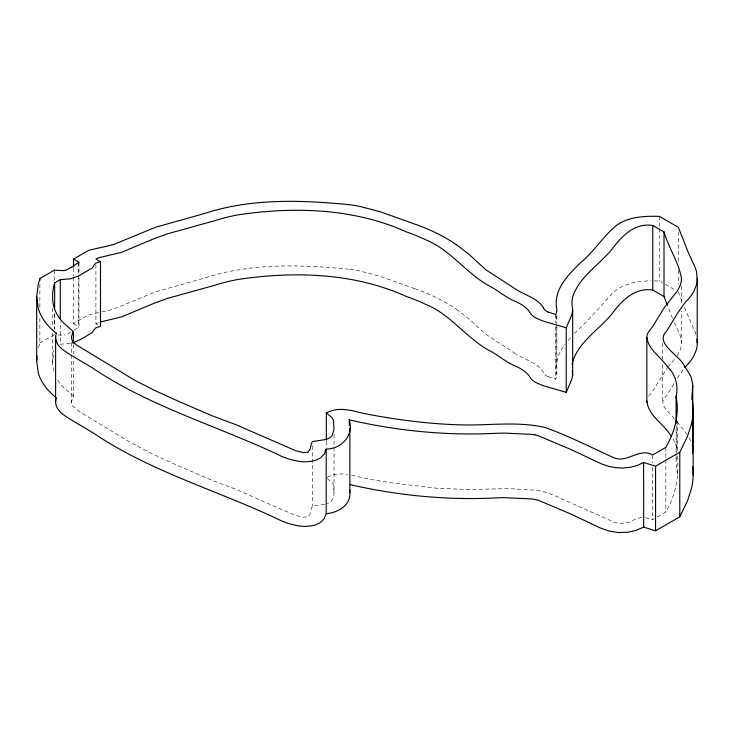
<?xml version="1.0" encoding="UTF-8"?>
<svg xmlns="http://www.w3.org/2000/svg" width="734" height="734" viewBox="0 0 734 734"><rect width="100%" height="100%" fill="white"/><g stroke="black" fill="none" stroke-linecap="round" stroke-linejoin="round"><path stroke-width="0.55" stroke-dasharray="3.67 2.75" d="M324.731 504.377L312.592 506.111L311.491 507.735L309.987 514.24L307.748 516.883L303.454 517.176L296.894 515.69L281.443 509.515L236.431 489.468L210.098 479.522L174.729 464.209L150.112 452.832L127.496 440.73L78.951 411.288L72.932 406.177L71.721 403.874L71.464 401.342L73.382 396.654L73.382 358.128M334.053 434.5L334.053 492.285C334.346 496.973 332.208 502.285 327.309 503.652M676.867 425.775L676.785 452.428M53.857 371.367L52.536 362.596L53.866 350.54M548.004 376.57L555.693 379.129L556.216 377.726A44.095 25.461 0 0 0 556.739 375.78A16.267 9.386 0 0 0 556.84 373.817C554.335 363.156 558.831 352.237 565.318 343.888M674.408 418.811C670.5 413.104 657.49 404.755 665.288 397.131A18.35 10.597 0 0 0 666.224 396.112L666.344 395.956A54.004 31.177 0 0 0 667.857 393.754L675.106 381.652M677.317 456.254C679.372 475.568 675.821 495.23 665.83 511.956L656.802 517.158M677.317 474.375L676.087 462.558L676.372 456.768M38.59 347.668L39.856 343.099L39.856 317.042M74.217 330.162L78.969 326.795L78.969 278.076M677.161 355.807L680.06 350.329A60.527 34.948 0 0 0 681.491 342.851L681.491 311.124M677.363 378.093L683.675 368.973M648.673 396.121L652.131 391.928L667.243 367.954M667.802 367.165L675.858 357.614M568.061 340.448L571.428 336.64M574.493 333.419C587.952 320.721 600.302 306.95 612.505 293.095C622.827 283.572 637.451 280.929 651.04 280.911M39.856 343.099L54.325 334.741M73.528 277.195L73.528 323.657L88.814 314.831L98.897 312.546M95.906 264.735L95.906 323.657L99.393 322.198M645.397 517.718L652.7 519.534L654.343 518.58M327.245 477.128C333.511 473.907 340.815 473.402 347.687 474.467M101.989 311.895L109.935 310.06A42.444 24.506 0 0 0 115.486 308.353L155.681 291.793L204.07 278.214A137.221 79.226 0 0 0 206.704 277.388C252.404 262.882 301.087 264.671 348.246 269.149M70.427 343.439L60.271 344.228L60.271 321.565M641.828 517.507L636.984 518.397L629.781 521.911L624.753 523.305L619.762 523.425L614.734 522.461L553.84 495.294L545.399 492.184L537.646 490.367L508.616 488.587L468.705 489.56L437.17 488.266L390.745 482.761L367.716 478.898L350.265 474.898M654.196 280.92L659.416 280.966L662.536 282.764M58.014 334.933L61.913 335.135A6.578 3.798 0 0 0 64.711 334.97M414.71 288.737L380.854 276.534L359.844 270.984A85.649 49.453 0 0 0 348.246 269.139M665.362 284.397L675.207 290.077M678.188 291.802L682.418 302.078M95.906 323.657L97.87 324.795M73.528 323.657L78.969 326.795M456.392 309.253L468.732 318.694L485.78 334.3L516.452 354.21M327.318 478.421L333.218 483.917L334.053 492.285M676.968 421.738L684.629 431.097A167.352 96.622 0 0 1 686.015 433.023L686.712 434.033M672.931 438.84L675.867 444.07L676.867 449.575M689.079 437.767L690.832 440.951A48.701 28.121 0 0 1 691.208 441.795L691.823 443.474M543.582 372.688C538.325 363.504 527.379 360.559 518.709 355.595A24.048 13.882 0 0 1 516.433 354.219M674.307 322.565L680.115 335.117L681.491 342.851M672.482 318.253L667.417 305.225M684.501 307.537L693.529 328.511A90.456 52.224 0 0 1 696.318 335.585M73.382 396.654L72.033 394.727L64.161 388.047A82.043 47.371 0 0 1 57.601 379.873M681.491 286.196L681.491 304.326M678.39 231.871L678.39 262.46M678.39 270.387L678.39 283.985M677.317 421.123L677.317 451.722M676.069 429.39L676.069 461.117M665.83 447.364L665.83 458.695M665.83 459.833L665.83 511.956M662.664 343.283L662.664 359.146M662.664 364.807L662.664 402.204M659.416 216.383L659.416 227.714M659.416 228.843L659.416 280.966M652.7 454.942L652.7 462.879M652.7 467.411L652.7 519.534M556.877 315.684L556.877 322.483M556.877 327.015L556.877 374.606M556.161 315.427L556.161 323.364M556.161 324.492L556.161 367.55M555.693 314.547L555.693 322.474M555.693 327.006L555.693 379.129M326.336 441.29L326.336 448.089M312.592 446.061L312.592 506.111M78.969 262.212L78.969 273.543M78.538 262.965L78.538 274.296M78.538 275.424L78.538 327.548M73.528 268.139L73.528 276.067M73.382 344.53L73.382 353.595M71.464 342.42L71.464 353.751M71.464 354.889L71.464 402.636M54.646 313.482L54.646 329.346M54.325 270.158L54.325 280.36M54.325 314.354L54.325 329.08M52.536 308.207L52.536 327.465M52.536 333.135L52.536 362.596M39.856 284.177L39.856 307.977M547.903 376.643A14.084 8.129 0 0 1 543.555 372.698M414.765 288.682A163.508 94.402 0 0 1 456.337 309.28M70.813 332.062A26.268 15.166 0 0 1 64.84 335.062"/><path stroke-width="1.1" d="M349.283 419.94C354.256 435.244 341.42 449.034 326.19 449.098L326.19 513.681L324.4 518.351L320.859 522.131A19.203 11.083 0 0 1 310.39 526.049L304.656 526.406A27.452 15.845 0 0 1 297.931 525.792L290.499 524.067A76.611 44.233 0 0 1 281.984 521.067C221.365 491.872 155.424 473.357 98.613 436.51C87.08 428.693 74.492 422.518 63.106 414.517C58.27 410.948 54.087 404.773 56.142 398.562M56.38 333.236C53.885 339.429 57.83 346.008 62.775 349.659C73.345 357.32 85.245 362.981 96.035 370.331C153.489 408.113 220.439 426.904 281.975 456.493A76.611 44.233 0 0 0 290.481 459.502M349.879 428.106L349.879 492.688C350.742 505.561 337.401 512.846 326.19 513.681M548.004 311.987L555.693 314.547L556.216 313.143A44.095 25.461 0 0 0 556.739 311.198A16.267 9.386 0 0 0 556.84 309.234C552.739 289.719 568.712 274.25 581.42 261.928C594.604 250.909 603.587 235.715 616.927 225.017C629.295 216.576 644.957 215.961 659.416 216.383L678.39 227.338L688.281 252.533L693.529 263.928A90.456 52.224 0 0 1 696.612 272.195L697.19 280.636A73.216 42.269 0 0 1 696.282 285.398L693.896 291.205A87.961 50.784 0 0 1 686.501 301.087A65.62 37.884 0 0 0 684.409 303.481L677.363 313.51L667.867 329.171A54.004 31.177 0 0 1 666.353 331.373L666.233 331.529A18.35 10.597 0 0 1 665.298 332.539C655.82 344.558 681.06 356.21 684.629 366.514A167.352 96.622 0 0 1 686.015 368.44L690.832 376.368A48.701 28.121 0 0 1 691.208 377.212L692.703 384.588L692.712 450.318M697.3 278.223L697.19 345.219A73.216 42.269 0 0 1 696.282 349.98L693.896 355.788A87.961 50.784 0 0 1 686.501 365.67A65.62 37.884 0 0 0 684.905 367.459M56.334 397.837A100.677 58.124 0 0 1 38.251 372.854L36.7 361.064L36.7 296.472L38.177 284.746L39.856 278.516L54.325 270.158L61.913 270.552A6.578 3.798 0 0 0 64.711 270.387M36.7 361.064L37.012 356.018M676.069 423.729L676.069 396.534C678.601 385.515 675.638 374.496 667.289 366.596C660.793 356.641 647.489 349.375 646.92 336.53A31.149 17.983 0 0 1 647.994 332.777L652.7 326.456L664.435 307.399L677.161 291.224L680.06 285.737A60.527 34.948 0 0 0 681.491 278.269C678.546 262.102 668.665 247.826 664.013 231.953L652.774 225.457C634.103 222.576 621.203 236.724 611.22 250.156C598.228 265.607 578.924 277.14 572.63 297.206A74.29 42.893 0 0 0 572.07 305.307L572.694 310.372L572.694 374.955L571.74 379.551L566.217 392.332L543.16 385.68L536.233 382.753A27.653 15.964 0 0 1 530.838 378.661C527.471 371.945 520.755 368.395 514.149 365.486C506.01 362.027 499.322 356.137 491.688 351.797C466.925 339.347 451.272 314.436 425.124 304.096A143.543 82.869 0 0 0 406.645 296.591C353.816 272.626 293.756 271.048 237.229 279.59A136.111 78.584 0 0 0 214.365 285.388L167.168 298.518L153.663 303.445L121.798 316.813L101.017 321.831M671.17 436.262C664.224 423.986 648.241 415.985 646.92 401.122M572.694 310.372L571.74 314.969L566.217 327.749L566.217 392.332M692.538 453.832L692.667 451.869A107.678 62.17 0 0 0 692.712 449.74L692.529 446.878M692.346 391.204L692.667 387.286A107.678 62.17 0 0 0 692.712 385.157M692.245 392.176L691.887 397.314A40.728 23.516 0 0 0 692.116 399.773M72.602 342.879L80.263 339.649L92.016 332.75L95.603 327.96L100.494 326.3L100.494 261.717L96.301 262.919L94.53 264.378L92.31 267.956L78.465 275.993L70.427 278.856L60.271 279.645L54.646 282.893C51.472 293.517 51.518 305.665 57.601 315.281A82.043 47.371 0 0 0 64.161 323.465L73.143 331.401L71.464 336.759L71.721 339.291L72.932 341.594L76.143 344.741L134.753 380.267L154.131 390.194L178.922 401.47L211.814 415.637L236.431 424.885L295.563 450.676L303.454 452.594L307.748 452.3L309.987 449.648L311.491 443.152L312.592 441.529L326.07 439.464L329.511 438.033L332.052 435.693L334.007 429.362L333.392 419.811L331.768 417.453L326.336 412.967C337.741 406.59 351.054 410.168 362.853 413.279C395.131 419.573 427.867 423.995 460.768 424.867C488.844 425.702 517.727 420.995 545.399 427.601C568.593 435.932 590.622 447.199 613.037 457.346C626.854 464.145 638.901 447.144 652.7 454.942L665.83 447.364C674.711 432.078 679.721 414.132 676.069 396.534M326.19 449.098L324.4 453.768L320.859 457.548A19.203 11.083 0 0 1 310.39 461.466L304.656 461.824A27.452 15.845 0 0 1 297.931 461.209L290.499 459.484M691.428 424.197L687.409 436.51L679.785 452.227L679.785 516.809L655.563 530.792L643.681 527.122L636.149 530.398L627.754 532.269L618.239 532.526L609.394 531.095L600.128 527.902L571.024 514.121L539.16 500.643A26.185 15.12 0 0 0 534.875 499.404A15.845 9.147 0 0 0 534.535 499.377L533.141 499.148A29.718 17.157 0 0 0 530.232 498.872L504.744 497.707A99.466 57.426 0 0 0 494.45 497.964C445.96 500.34 397.057 495.395 349.76 484.559M691.428 488.78L687.409 501.093L679.785 516.809M71.299 267.359L78.969 262.212L73.528 259.074L73.528 267.002M73.528 259.074L88.814 250.248L109.935 245.477A42.444 24.506 0 0 0 115.486 243.771L155.681 227.21L204.07 213.631A137.221 79.226 0 0 0 206.704 212.805C252.404 198.299 301.087 200.088 348.246 204.566M534.875 434.822A26.185 15.12 0 0 1 539.151 436.079L571.024 449.538L601.302 463.815L608.633 466.319L615.67 467.696L623.01 468.035L630.524 467.255L637.607 465.301L643.599 462.512L655.563 466.209L679.785 452.227M667.133 304.5L664.013 296.536L652.774 290.04C634.103 287.159 621.203 301.307 611.22 314.739C598.21 330.181 578.933 341.732 572.63 361.789A74.29 42.893 0 0 0 572.153 364.431M643.599 462.512L643.681 527.122M566.217 327.749L543.16 321.097L536.233 318.171A27.653 15.964 0 0 1 530.838 314.079C527.471 307.363 520.755 303.803 514.149 300.903C506.01 297.444 499.322 291.554 491.688 287.214C466.925 274.764 451.272 249.854 425.124 239.513A143.543 82.869 0 0 0 406.645 232.008C353.788 208.144 293.784 206.392 237.229 214.998A136.111 78.584 0 0 0 214.365 220.796L167.168 233.935L153.663 238.862L121.798 252.23L97.778 257.992L95.906 259.074L100.494 261.717M456.392 244.67L468.732 254.111L485.78 269.717L516.452 289.627A24.048 13.882 0 0 0 518.718 291.013C527.37 295.986 538.334 298.912 543.582 308.106M572.217 370.835L572.694 374.955M697.043 339.191L697.3 342.806M349.76 489.963L349.879 492.688M36.7 296.472L38.251 308.271A100.677 58.124 0 0 0 56.334 333.254M693.135 409.691L693.135 475.109M664.013 231.953L664.013 296.536M655.563 466.209L655.563 530.792M652.774 225.457L652.774 290.04M646.865 337.787L646.865 402.37M349.274 425.527L349.274 419.857C396.718 430.803 445.804 435.73 494.45 433.399A99.466 57.426 0 0 1 504.744 433.124L530.232 434.28A29.718 17.157 0 0 1 533.141 434.556L534.535 434.785A15.845 9.147 0 0 1 534.857 434.849M326.336 412.967L326.336 440.161M73.382 332.062L73.382 343.393M60.271 279.645L60.271 319.299M55.619 337.236L55.619 402.186M54.646 282.893L54.646 308.95M39.856 278.516L39.856 280.783M692.648 466.824A170.563 98.475 0 0 1 691.336 488.771M547.903 312.051A14.084 8.129 0 0 1 543.555 308.115M456.337 244.697A163.508 94.402 0 0 0 414.765 224.099L380.285 211.768L359.844 206.401A85.649 49.453 0 0 0 348.246 204.557M71.106 267.268A26.268 15.166 0 0 1 64.84 270.479M692.263 399.764A170.563 98.475 0 0 1 691.336 424.188"/></g></svg>
